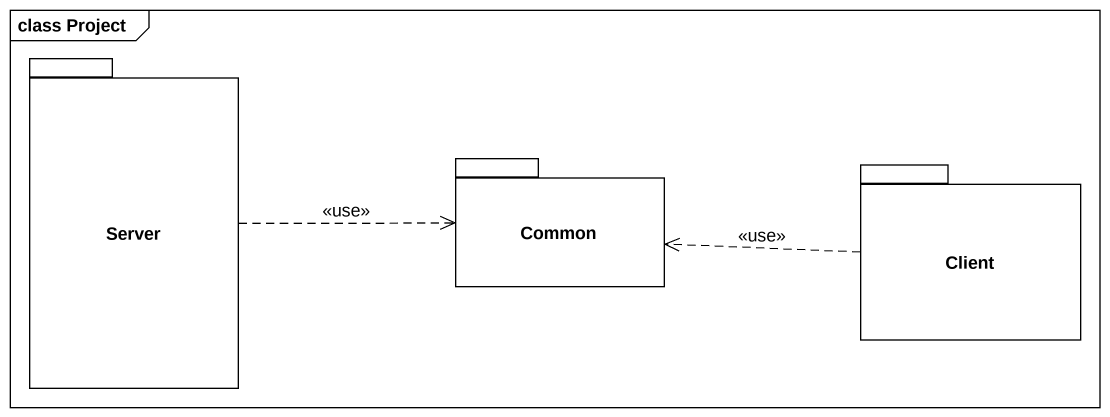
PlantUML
@startuml
mainframe class Project
package Server {
}
package Common {
}
package Client {
}
Server .right.> Common : <<use>>
Client .left.> Common : <<use>>
@enduml
